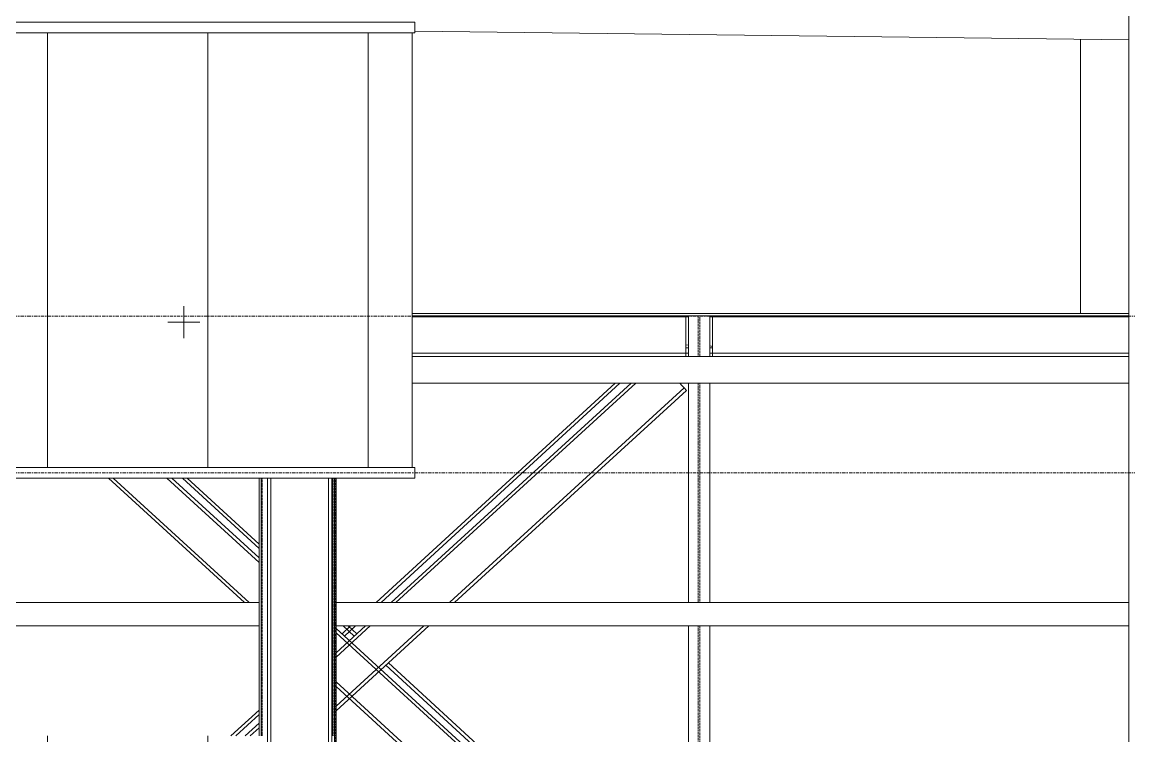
# Model space of a CAD drawing. Header units: centimetres. Extents: x -3046 to 63786, y -269 to 1483.
# Drawn here: x 57259 to 57776, y 393 to 726 of the extents above; entities that cross this region are included whole.
import ezdxf

# ---------------------------------------------------------------- set-up
doc = ezdxf.new("R2010")
doc.units = ezdxf.units.CM
for name, pattern in [('Centre', [3.175, 0.635, -0.475, 1.59, -0.475]), ('Hidden', [0.714375, 0.47625, -0.238125]), ('Oculto', [0.714375, 0.47625, -0.238125])]:
    doc.linetypes.add(name, pattern=pattern)
for name, color, linetype, lineweight in [('A-FLOR', 7, 'Continuous', 9), ('A-FLOR-LEVL', 7, 'Continuous', 9), ('A-WALL', 7, 'Continuous', 9), ('A-WALL-PATT', 7, 'Continuous', 9), ('M-EQPM', 7, 'Continuous', 9), ('P-PIPE', 7, 'Continuous', 9), ('P-PIPE-CNTR', 7, 'Continuous', 9), ('S-BEAM', 7, 'Continuous', 9), ('S-COLS', 7, 'Continuous', 9)]:
    doc.layers.add(name, color=color, linetype=linetype, lineweight=lineweight)
pattern_1 = [(90, (53595.614, 711.715), (-75, 5e-15), [])]

# ---------------------------------------------------------------- blocks, each defined once
blk = doc.blocks.new('UC-Perfil universal-Pilar - 300 x 150-1495523-s04')
at = {"layer": 'S-COLS'}
for p, q in [((137.7, 513.03), (137.7, 195.82)), ((139.24, 513.03), (139.24, 195.82)), ((166.16, 513.03), (166.16, 190.69)), ((167.7, 513.03), (167.7, 189.87)), ((137.7, 165.87), (137.7, 94)), ((139.24, 165.92), (139.24, 94)), ((166.16, 152.22), (166.16, 94)), ((167.7, 150.72), (167.7, 94))]:
    blk.add_line(p, q, dxfattribs=at)
blk = doc.blocks.new('HSS Rectangular-Column - 75 x 75-V157-s04')
at = {"layer": 'S-COLS'}
blk.add_line((168.06, 392.53), (168.06, 513.03), dxfattribs=at)
blk = doc.blocks.new('HSS Rectangular-Column - 75 x 75-V158-s04')
at = {"layer": 'S-COLS', "linetype": 'Hidden'}
blk.add_line((168.66, 513.03), (168.66, 392.53), dxfattribs=at)
at = {"layer": 'S-COLS'}
for p, q in [((169.06, 189.14), (169.06, 513.03)), ((169.06, 94), (169.06, 149.38))]:
    blk.add_line(p, q, dxfattribs=at)
blk = doc.blocks.new('UC-Perfil universal-Pilar - 300 x 150-V160-s04')
at = {"layer": 'S-COLS'}
blk.add_line((133.7, 513.03), (133.7, 392.53), dxfattribs=at)
blk = doc.blocks.new('PQ_RVR_EST-01_ZZ_ZZ_MO_T_A_rvt-4-s04')
at = {"layer": 'S-COLS', "lineweight": 9}
for name in ['UC-Perfil universal-Pilar - 300 x 150-V160-s04', 'UC-Perfil universal-Pilar - 300 x 150-1495523-s04', 'HSS Rectangular-Column - 75 x 75-V157-s04', 'HSS Rectangular-Column - 75 x 75-V158-s04']:
    blk.add_blockref(name, (0, 0), dxfattribs=at)
blk = doc.blocks.new('UC-Perfil universal-Pilar - 100x200 UC-V187-s04')
at = {"layer": 'S-COLS'}
for p, q in [((334.45, 570.01), (334.45, 589)), ((344.45, 589), (344.45, 570.01)), ((334.45, 454.94), (334.45, 557.51)), ((344.45, 557.51), (344.45, 454.94)), ((334.45, 298.37), (334.45, 443.94)), ((344.45, 443.94), (344.45, 47.2)), ((334.45, 6.5), (334.45, 18.92)), ((344.45, 14.93), (344.45, 6.5)), ((344.45, 6.5), (334.45, 6.5))]:
    blk.add_line(p, q, dxfattribs=at)
at = {"layer": 'S-COLS', "linetype": 'Oculto'}
for p, q in [((339.05, 589), (339.05, 570.01)), ((339.85, 570.01), (339.85, 589)), ((339.05, 557.51), (339.05, 454.94)), ((339.85, 454.94), (339.85, 557.51)), ((339.05, 443.94), (339.05, 298.37)), ((339.85, 298.37), (339.85, 443.94)), ((339.05, 17.08), (339.05, 6.5)), ((339.85, 6.5), (339.85, 16.77))]:
    blk.add_line(p, q, dxfattribs=at)
blk = doc.blocks.new('UC-Perfil universal - 150x200 UC-1208520-s04')
at = {"layer": 'S-BEAM'}
for p, q in [((345.72, 588.46), (345.72, 589)), ((345.72, 586.94), (345.72, 588.46)), ((540.37, 588.46), (345.72, 588.46)), ((345.72, 573.06), (345.72, 586.94)), ((656.35, 588.46), (560.37, 588.46)), ((656.35, 589), (656.35, 588.46)), ((656.35, 588.46), (656.35, 586.94)), ((656.35, 586.94), (656.35, 573.06)), ((345.72, 571.54), (345.72, 573.06)), ((345.72, 570.01), (345.72, 571.54)), ((345.72, 571.54), (540.37, 571.54)), ((560.37, 571.54), (656.35, 571.54)), ((656.35, 573.06), (656.35, 571.54)), ((656.35, 571.54), (656.35, 570.01))]:
    blk.add_line(p, q, dxfattribs=at)
blk = doc.blocks.new('UC-Perfil universal - 150x200 UC-1208532-s04')
at = {"layer": 'S-BEAM'}
for p, q in [((333.18, 588.46), (205.3, 588.46)), ((333.18, 589), (333.18, 588.46)), ((333.18, 588.46), (333.18, 586.94)), ((333.18, 586.94), (333.18, 573.06)), ((205.3, 571.54), (333.18, 571.54)), ((333.18, 573.06), (333.18, 571.54)), ((333.18, 571.54), (333.18, 570.01))]:
    blk.add_line(p, q, dxfattribs=at)
blk = doc.blocks.new('UC-Perfil universal - 150x200 UC-1208768-s04')
at = {"layer": 'S-BEAM'}
for p, q in [((63.3, 513.03), (126.86, 454.89)), ((65.58, 513.03), (129.14, 454.89)), ((90.65, 513.03), (133.7, 473.66)), ((92.93, 513.03), (133.7, 475.75)), ((169.72, 442.8), (327.62, 298.37)), ((169.72, 440.71), (325.34, 298.37)), ((169.72, 417.78), (300.27, 298.37)), ((169.72, 415.69), (297.99, 298.37))]:
    blk.add_line(p, q, dxfattribs=at)
blk = doc.blocks.new('UC-Perfil universal - 150x200 UC-1208779-s04')
at = {"layer": 'S-BEAM'}
for p, q in [((307.62, 557.51), (195.41, 454.88)), ((309.9, 557.51), (197.69, 454.88)), ((222.94, 455.05), (332.47, 555.23)), ((333.51, 554.09), (225.1, 454.94)), ((330.38, 557.51), (331.45, 556.35)), ((331.45, 556.35), (332.47, 555.23)), ((332.47, 555.23), (333.51, 554.09)), ((169.72, 406.36), (210.8, 443.94)), ((185.73, 443.94), (169.72, 429.29)), ((183.44, 443.94), (169.72, 431.38)), ((213.08, 443.94), (169.72, 404.28)), ((133.7, 398.43), (127.24, 392.53)), ((133.7, 396.35), (129.52, 392.53))]:
    blk.add_line(p, q, dxfattribs=at)
blk = doc.blocks.new('UC-Perfil universal - 150x200 UC-1218450-s04')
at = {"layer": 'S-BEAM'}
for p, q in [((97.88, 513.03), (133.7, 480.13)), ((100.16, 513.03), (133.7, 482.22)), ((173.1, 443.94), (178.26, 439.19)), ((175.37, 443.94), (179.4, 440.24)), ((193.04, 425.61), (331.57, 298.37)), ((194.19, 426.66), (333.84, 298.37))]:
    blk.add_line(p, q, dxfattribs=at)
blk = doc.blocks.new('UC-Perfil universal - 150x200 UC-V189-s04')
at = {"layer": 'S-BEAM'}
for p, q in [((188.46, 454.88), (300.19, 557.51)), ((190.74, 454.88), (302.46, 557.51)), ((172.52, 440.24), (176.54, 443.94)), ((173.66, 439.19), (178.82, 443.94)), ((120.58, 392.53), (133.7, 404.58)), ((122.86, 392.53), (133.7, 402.49))]:
    blk.add_line(p, q, dxfattribs=at)
blk = doc.blocks.new('UC-Perfil universal - 150x200 UC-1245267-s04')
at = {"layer": 'S-BEAM'}
for p, q in [((333.18, 588.46), (334.45, 588.46)), ((344.45, 588.46), (345.72, 588.46)), ((333.18, 571.54), (334.45, 571.54)), ((344.45, 571.54), (345.72, 571.54))]:
    blk.add_line(p, q, dxfattribs=at)
blk = doc.blocks.new('C Shapes - C8x16-1245249-s04')
at = {"layer": 'S-BEAM'}
for p, q in [((345.21, 574.8), (344.45, 574.92)), ((344.45, 574), (345.72, 574))]:
    blk.add_line(p, q, dxfattribs=at)
for end in [80.54, 67.1167]:
    blk.add_arc((345.1, 574.17), 0.636, 13.4233, end, dxfattribs=at)
blk = doc.blocks.new('C Shapes - C8x16-1245236-s04')
at = {"layer": 'S-BEAM'}
for p, q in [((334.45, 588.82), (333.18, 588.55)), ((333.18, 575.45), (334.45, 575.18)), ((334.45, 574), (333.18, 574))]:
    blk.add_line(p, q, dxfattribs=at)
blk = doc.blocks.new('Torre - Torre-1256069-s04')
at = {"layer": 'M-EQPM'}
for p, q in [((162.82, 1014), (517.82, 1014)), ((162.82, 790.34), (162.82, 1014)), ((517.82, 789.29), (517.82, 1014)), ((162.82, 769.74), (162.82, 773.92)), ((517.82, 765.59), (517.82, 772.89)), ((162.82, 735.11), (162.82, 758.79)), ((517.82, 730.76), (517.82, 754.59)), ((517.82, 590), (517.82, 718.26))]:
    blk.add_line(p, q, dxfattribs=at)
blk = doc.blocks.new('M Canal C-Pilar - 2C200X74-V199-s04')
at = {"layer": 'S-COLS'}
for p, q in [((2141.37, 0), (2141.37, 763.58)), ((2161.37, 763.58), (2141.37, 763.58)), ((2161.37, 755.56), (2161.37, 0)), ((2161.37, 0), (2141.37, 0))]:
    blk.add_line(p, q, dxfattribs=at)
blk = doc.blocks.new('L-Angle - L35x35x10-1267172-s04')
at = {"layer": 'S-BEAM'}
blk.add_line((3090.32, 519), (3090.32, 515.5), dxfattribs=at)
blk = doc.blocks.new('PQ_RVR_EXT-01_ZZ_ZZ_MO_T_A_rvt-4-s04')
at = {"layer": 'A-FLOR'}
for p, q in [((205.3, 590), (540.37, 590)), ((540.37, 589), (205.3, 589))]:
    blk.add_line(p, q, dxfattribs=at)
at = {"layer": 'P-PIPE', "color": 6, "true_color": 0xff00ff}
for p, q in [((206.55, 722.08), (540.37, 717.98)), ((540.37, 570.01), (205.3, 570.01)), ((205.3, 557.51), (540.37, 557.51)), ((133.7, 454.94), (-33.16, 454.94)), ((540.37, 454.94), (169.72, 454.94)), ((-33.16, 443.94), (133.7, 443.94)), ((169.72, 443.94), (540.37, 443.94))]:
    blk.add_line(p, q, dxfattribs=at)
at = {"layer": 'P-PIPE-CNTR', "color": 6, "true_color": 0xff00ff}
for p, q in [((98.5, 578.53), (98.5, 593.53)), ((91, 586.03), (106, 586.03))]:
    blk.add_line(p, q, dxfattribs=at)
at = {"layer": 'M-EQPM', "lineweight": 9}
blk.add_blockref('Torre - Torre-1256069-s04', (0, 0), dxfattribs=at)
at = {"layer": 'S-BEAM', "lineweight": 9}
for name, p in [('UC-Perfil universal - 150x200 UC-1208532-s04', (0, 0)), ('C Shapes - C8x16-1245236-s04', (0, 0)), ('UC-Perfil universal - 150x200 UC-1245267-s04', (0, 0)), ('UC-Perfil universal - 150x200 UC-1208520-s04', (0, 0)), ('C Shapes - C8x16-1245249-s04', (0, 0)), ('UC-Perfil universal - 150x200 UC-V189-s04', (0, 0)), ('UC-Perfil universal - 150x200 UC-1208779-s04', (0, 0)), ('L-Angle - L35x35x10-1267172-s04', (-2550, 0)), ('UC-Perfil universal - 150x200 UC-1208768-s04', (0, 0)), ('UC-Perfil universal - 150x200 UC-1218450-s04', (0, 0))]:
    blk.add_blockref(name, p, dxfattribs=at)
at = {"layer": 'S-COLS', "lineweight": 9}
for name, p in [('M Canal C-Pilar - 2C200X74-V199-s04', (-1601, 0)), ('UC-Perfil universal-Pilar - 100x200 UC-V187-s04', (0, 0))]:
    blk.add_blockref(name, p, dxfattribs=at)
blk = doc.blocks.new('HSS Rectangular-Column - 75 x 75-1499029-s04')
at = {"layer": 'S-COLS'}
blk.add_line((168.06, 392.53), (168.06, 513.03), dxfattribs=at)
blk = doc.blocks.new('HSS Rectangular-Column - 75 x 75-V143-s04')
at = {"layer": 'S-COLS', "linetype": 'Hidden'}
blk.add_line((168.66, 513.03), (168.66, 392.53), dxfattribs=at)
at = {"layer": 'S-COLS'}
for p, q in [((169.06, 189.14), (169.06, 513.03)), ((169.06, 94), (169.06, 149.38))]:
    blk.add_line(p, q, dxfattribs=at)
blk = doc.blocks.new('HSS Rectangular-Column - 75 x 75-V144-s04')
at = {"layer": 'S-COLS', "linetype": 'Hidden'}
for p, q in [((169.32, 513.03), (169.32, 188.97)), ((169.32, 149.13), (169.32, 94))]:
    blk.add_line(p, q, dxfattribs=at)
at = {"layer": 'S-COLS'}
for p, q in [((169.72, 188.72), (169.72, 513.03)), ((169.72, 94), (169.72, 148.74))]:
    blk.add_line(p, q, dxfattribs=at)
blk = doc.blocks.new('HSS Rectangular-Column - 75 x 75-1493584-s04')
at = {"layer": 'S-COLS'}
for p, q in [((134.76, 513.03), (134.76, 392.53)), ((134.76, 44), (134.76, 39.52)), ((142.26, 39.52), (142.26, 44)), ((134.76, 18.03), (134.76, 0)), ((142.26, 0), (142.26, 18.03)), ((134.76, 0), (135.71, 0)), ((141.31, 0), (135.71, 0)), ((141.31, 0), (142.26, 0))]:
    blk.add_line(p, q, dxfattribs=at)
at = {"layer": 'S-COLS', "linetype": 'Hidden'}
for p, q in [((135.16, 392.53), (135.16, 513.03)), ((135.16, 39.52), (135.16, 44)), ((141.86, 44), (141.86, 39.52)), ((135.16, 0), (135.16, 18.03)), ((141.86, 18.03), (141.86, 0))]:
    blk.add_line(p, q, dxfattribs=at)

msp = doc.modelspace()

# ---------------------------------------------------------------- hatches: boundary and pattern name
at = {"layer": 'A-WALL-PATT', "true_color": 0xc0c0c0}
h = msp.add_hatch(dxfattribs=at)
h.set_pattern_fill('FP_46', color=9, style=0, pattern_type=2)
h.set_pattern_definition(pattern_1)
h.paths.add_polyline_path([(57338.09, 518.03), (57441.19, 518.03), (57441.19, 721.3), (56997.27, 721.3), (56997.27, 518.03), (57313.94, 518.03)])
h = msp.add_hatch(dxfattribs=at)
h.set_pattern_fill('FP_46', color=9, style=0, pattern_type=2)
h.set_pattern_definition(pattern_1)
h.paths.add_polyline_path([(57070.9, 94), (57089.53, 94), (57089.53, 131.86), (57070.9, 131.86), (57070.9, 104.1)])
h.paths.add_polyline_path([(57404.76, 94), (57404.76, 149.58), (57403.59, 150.72), (57403.59, 94)])
h.paths.add_polyline_path([(57373.59, 94), (57373.59, 165.87), (57369.22, 165.87), (57369.22, 94)])
h.paths.add_polyline_path([(57076.4, 161.86), (57089.53, 161.86), (57089.53, 386.73), (57369.22, 386.73), (57369.22, 195.82), (57373.59, 195.82), (57373.59, 392.53), (57019.79, 392.53), (57019.79, 384.87), (57067.08, 384.87), (57067.11, 227.72), (57070.9, 227.72), (57070.9, 161.86), (57072.45, 161.86)])
h.paths.add_polyline_path([(57404.76, 189.25), (57404.76, 392.53), (57403.59, 392.53), (57403.59, 189.87)])

# ---------------------------------------------------------------- linework, layer by layer
at = {"layer": 'A-FLOR-LEVL', "color": 253, "linetype": 'Centre', "true_color": 0xaaaaaa}
for p, q in [((49046.43, 588.8), (61233.28, 588.8)), ((49046.43, 515.53), (61550.78, 515.53))]:
    msp.add_line(p, q, dxfattribs=at)
at = {"layer": 'A-WALL'}
for p, q in [((57442.45, 726.3), (56997.27, 726.3)), ((57442.45, 721.3), (57442.45, 726.3)), ((56997.27, 721.3), (57442.45, 721.3)), ((57441.19, 518.03), (57441.19, 721.3)), ((57442.45, 518.03), (56997.27, 518.03)), ((57442.45, 513.03), (57442.45, 518.03)), ((56997.27, 513.03), (57442.45, 513.03))]:
    msp.add_line(p, q, dxfattribs=at)

# ---------------------------------------------------------------- block references
at = {"lineweight": 5}
for name in ['PQ_RVR_EST-01_ZZ_ZZ_MO_T_A_rvt-4-s04', 'PQ_RVR_EXT-01_ZZ_ZZ_MO_T_A_rvt-4-s04']:
    msp.add_blockref(name, (57235.9, 0), dxfattribs=at)
at = {"layer": 'S-COLS'}
for name in ['HSS Rectangular-Column - 75 x 75-1493584-s04', 'HSS Rectangular-Column - 75 x 75-1499029-s04', 'HSS Rectangular-Column - 75 x 75-V143-s04', 'HSS Rectangular-Column - 75 x 75-V144-s04']:
    msp.add_blockref(name, (57235.9, 0), dxfattribs=at)

doc.saveas('drawing.dxf')
